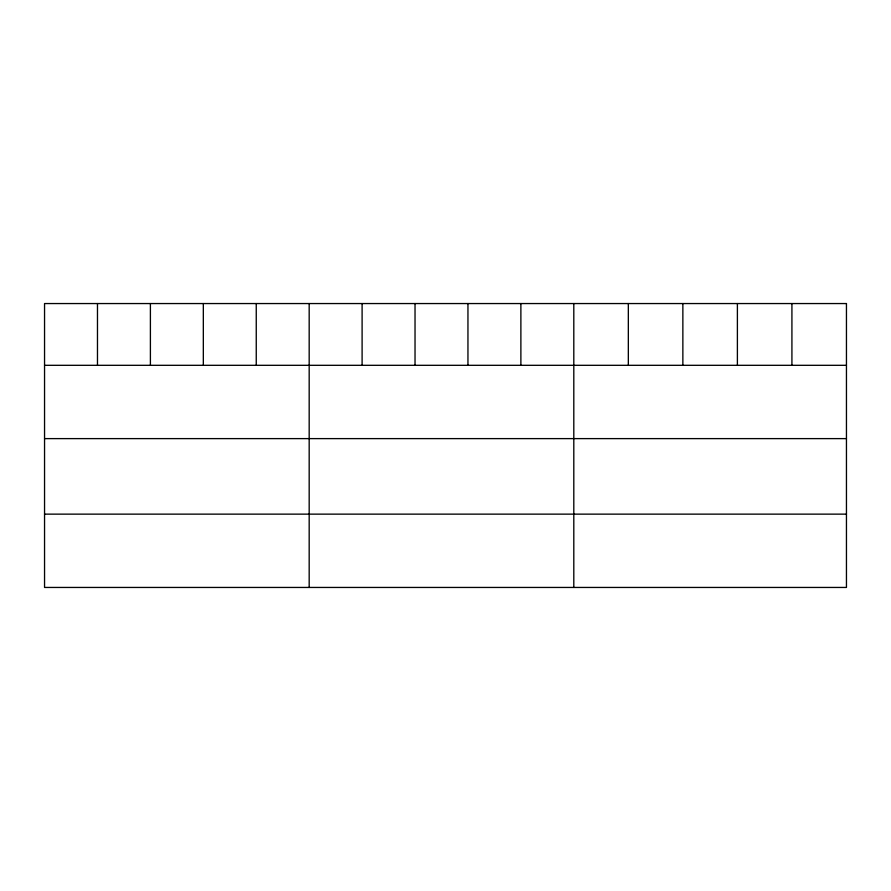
<?xml version="1.0" encoding="UTF-8"?>
<svg xmlns="http://www.w3.org/2000/svg" width="891" height="891" viewBox="0 0 891 891"><rect width="100%" height="100%" fill="white"/><g stroke="black" fill="none" stroke-linecap="round" stroke-linejoin="round"><path stroke-width="1.34" d="M44.55 365.31L846.45 365.31M44.55 438.617L846.45 438.617M44.55 514.14L846.45 514.14M791.921 303.553L791.921 365.31M737.392 303.553L737.392 365.31M682.862 303.553L682.862 365.31M628.333 303.553L628.333 365.31M573.804 303.553L573.804 587.447M520.879 303.553L520.879 365.31M467.953 303.553L467.953 365.31M415.028 303.553L415.028 365.31M362.102 303.553L362.102 365.31M309.177 303.553L309.177 587.447M256.252 303.553L256.252 365.31M203.326 303.553L203.326 365.31M150.401 303.553L150.401 365.31M97.475 303.553L97.475 365.31M846.45 303.553L44.55 303.553L44.55 587.447L846.45 587.447L846.45 303.553"/></g></svg>
